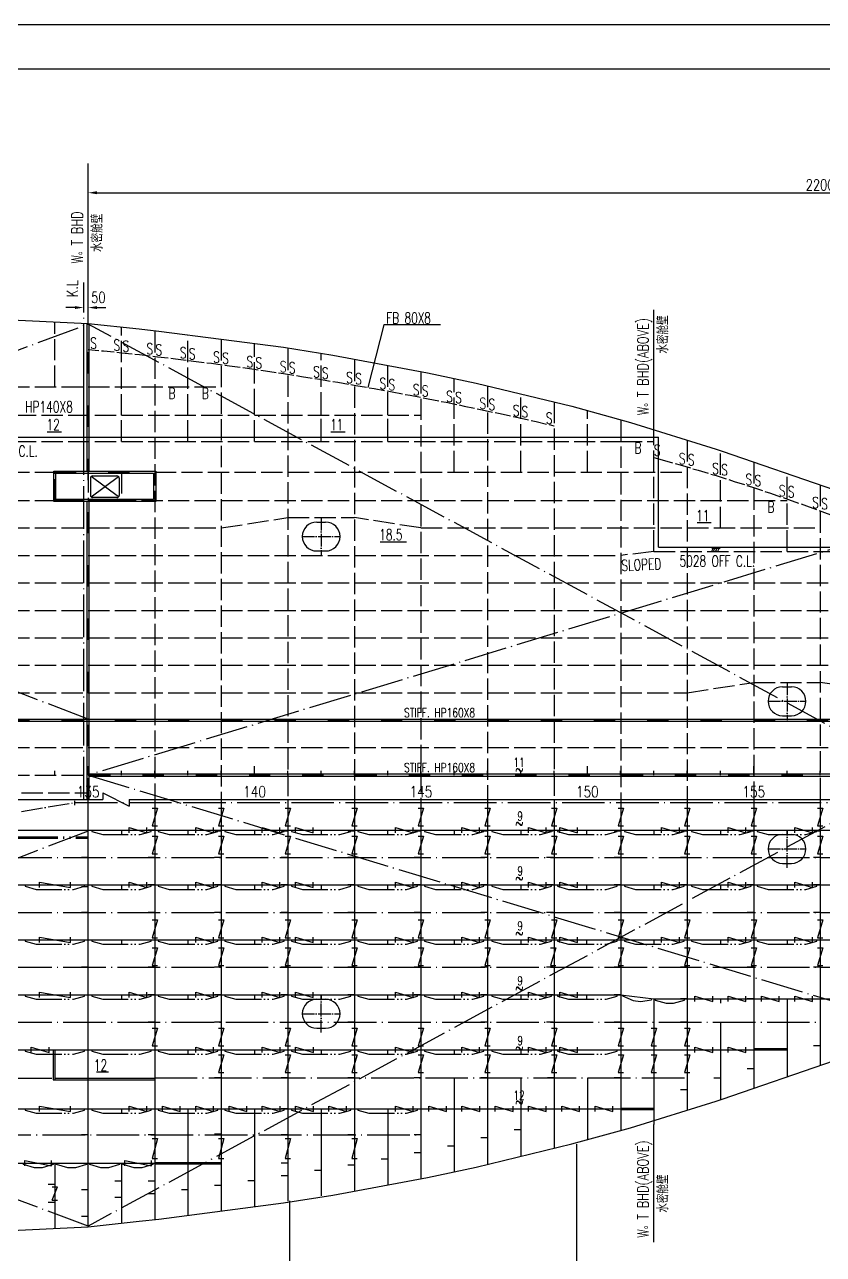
# Model space of a CAD drawing. Extents: x 415092 to 563892, y 399799 to 441999.
# Drawn here: x 522664 to 540666, y 414178 to 441899 of the extents above; entities that cross this region are included whole.
import ezdxf
from ezdxf.enums import TextEntityAlignment as Align

# ---------------------------------------------------------------- set-up
doc = ezdxf.new("R2010")
doc.units = 0
doc.header["$LTSCALE"] = 40
doc.header["$MEASUREMENT"] = 0
for name, pattern in [('ACAD_ISO02W100', [15, 12, -3]), ('ACAD_ISO03W100', [30, 12, -18]), ('ACAD_ISO04W100', [30.5, 24, -3, 0.5, -3]), ('ACAD_ISO05W100', [34, 24, -3, 0.5, -3, 0.5, -3])]:
    doc.linetypes.add(name, pattern=pattern)
doc.layers.get('0').update_dxf_attribs({"linetype": 'CONTINUOUS'})
doc.layers.get('DEFPOINTS').update_dxf_attribs({"linetype": 'CONTINUOUS'})
for name, color, linetype in [('01CONTINUOUS', 2, 'CONTINUOUS'), ('BT_ENG', 7, 'CONTINUOUS'), ('C-CEN', 4, 'ACAD_ISO04W100'), ('C-CON', 4, 'CONTINUOUS'), ('C-DAS', 4, 'ACAD_ISO02W100'), ('C-PH', 4, 'ACAD_ISO05W100'), ('FRAME', 7, 'CONTINUOUS'), ('Y-CON', 2, 'CONTINUOUS'), ('Y-DAS', 2, 'ACAD_ISO02W100'), ('Y-H', 2, 'ACAD_ISO03W100')]:
    doc.layers.add(name, color=color, linetype=linetype)
doc.styles.add('ROMANS', font='romans.shx', dxfattribs={"width": 0.75, "height": 250, "bigfont": 'hzdx.shx'})
doc.dimstyles.new('DM-100', dxfattribs={"dimscale": 0, "dimtxt": 250, "dimasz": 200, "dimexe": 30, "dimexo": 30, "dimgap": 50, "dimtad": 1, "dimdec": 0, "dimzin": 0, "dimdsep": 46, "dimtxsty": 'ROMANS', "dimcen": 0, "dimclrd": 1, "dimclre": 1, "dimclrt": 1, "dimadec": 0, "dimazin": 0, "dimtfac": 1, "dimtdec": 0, "dimtmove": 0, "dimatfit": 3, "dimfxl": 1, "dimtolj": 1, "dimtzin": 0, "dimarcsym": 0})

# ---------------------------------------------------------------- blocks, each defined once
blk = doc.blocks.new('*D15')
at = {"color": 1, "linetype": 'ByBlock', "transparency": 16777216}
blk.add_line((524296, 442500), (557628, 442500), dxfattribs=at)
for points in [[(524296, 442534), (524296, 442467), (524096, 442500)], [(557628, 442534), (557628, 442467), (557828, 442500)]]:
    blk.add_solid(points, dxfattribs=at)
at = {"layer": 'DEFPOINTS', "color": 0, "linetype": 'ByBlock', "transparency": 16777216}
for p in [(524096, 442500), (557828, 442500), (557828, 442500)]:
    blk.add_point(p, dxfattribs=at)
at = {"color": 1, "linetype": 'ByBlock', "transparency": 16777216, "insert": (540962, 442675), "char_height": 250, "attachment_point": 5, "style": 'ROMANS'}
blk.add_mtext('\\A1;2200 A.B.L', dxfattribs=at)

msp = doc.modelspace()

# ---------------------------------------------------------------- linework, layer by layer
at = {"color": 2}
msp.add_line((417692.4, 440899.4), (562792.4, 440899.4), dxfattribs=at)
for p, q in [((524096.4, 435134.8), (524096.4, 438765.1)), ((524096.4, 435303.8), (524096.4, 438765.1)), ((536846.4, 432842.2), (536846.4, 435471.9)), ((524071.4, 431836.8), (524071.4, 435150.1)), ((524121.4, 431836.8), (524121.4, 435145.3)), ((530759.7, 435134), (530401.3, 433718.1)), ((532039, 435134), (530759.7, 435134)), ((523321.4, 431146.8), (523321.4, 431836.8)), ((523321.4, 431836.8), (525621.4, 431836.8)), ((523371.4, 431196.8), (523371.4, 431786.8)), ((523371.4, 431786.8), (525571.4, 431786.8)), ((525571.4, 431786.8), (525571.4, 431196.8)), ((525621.4, 431836.8), (525621.4, 431146.8)), ((525621.4, 431146.8), (523321.4, 431146.8)), ((525571.4, 431196.8), (523371.4, 431196.8)), ((524071.4, 424431.8), (524071.4, 431146.8)), ((524121.4, 424431.8), (524121.4, 431146.8)), ((538107.5, 430021.8), (538330.6, 430021.8)), ((538178.5, 430097.2), (538141.2, 430021.8)), ((538151.9, 430097.2), (538337.5, 430097.2)), ((538221.8, 430097.2), (538184.5, 430021.8)), ((538268.4, 430097.2), (538231, 430021.8)), ((538316.3, 430097.2), (538278.9, 430021.8)), ((521096.4, 426244.8), (542821.4, 426244.8)), ((521096.4, 426194.8), (542821.4, 426194.8)), ((523346.4, 424981.8), (523346.4, 425081.8)), ((524096.4, 424981.8), (524096.4, 425181.8)), ((524121.4, 425006.8), (542821.4, 425006.8)), ((524846.4, 424981.8), (524846.4, 425081.8)), ((525596.4, 424981.8), (525596.4, 425081.8)), ((526346.4, 424981.8), (526346.4, 425081.8)), ((527096.4, 424981.8), (527096.4, 425081.8)), ((527846.4, 424981.8), (527846.4, 425181.8)), ((528596.4, 424981.8), (528596.4, 425081.8)), ((529346.4, 424981.8), (529346.4, 425081.8)), ((530096.4, 424981.8), (530096.4, 425081.8)), ((530846.4, 424981.8), (530846.4, 425081.8)), ((531596.4, 424981.8), (531596.4, 425181.8)), ((532346.4, 424981.8), (532346.4, 425081.8)), ((533096.4, 424981.8), (533096.4, 425081.8)), ((533846.4, 424981.8), (533846.4, 425081.8)), ((534596.4, 424981.8), (534596.4, 425081.8)), ((535346.4, 424981.8), (535346.4, 425181.8)), ((536096.4, 424981.8), (536096.4, 425081.8)), ((536846.4, 424981.8), (536846.4, 425081.8)), ((537596.4, 424981.8), (537596.4, 425081.8)), ((538346.4, 424981.8), (538346.4, 425081.8)), ((539096.4, 424981.8), (539096.4, 425181.8)), ((539846.4, 424981.8), (539846.4, 425081.8)), ((540596.4, 424981.8), (540596.4, 425081.8)), ((524121.4, 424956.8), (542821.4, 424956.8)), ((523306.4, 418792.1), (523306.4, 418111.8)), ((539096.4, 418822.1), (539846.4, 418822.1)), ((539096.4, 418792.1), (539846.4, 418792.1)), ((523306.4, 418111.8), (525596.4, 418111.8)), ((524284.5, 418293), (524551.6, 418293)), ((536098.4, 417476.8), (536846.4, 417476.8)), ((536098.4, 417446.8), (536846.4, 417446.8)), ((536846.4, 414456.1), (536846.4, 417108.4)), ((535101.3, 416659.4), (535101.3, 411532.8)), ((525596.4, 416246.8), (527096.4, 416246.8)), ((525596.4, 416216.8), (527096.4, 416216.8)), ((523286.4, 415701.8), (523406.4, 415701.8)), ((523287.3, 415400.2), (523406.4, 415701.8)), ((523287.3, 415400.2), (523407.3, 415400.2)), ((528636.2, 415382.3), (528636.2, 411532.8))]:
    msp.add_line(p, q)
at = {"color": 1, "linetype": 'ByBlock'}
for p, q in [((523796.4, 435520.8), (523596.4, 435520.8)), ((524296.4, 435520.8), (524496.4, 435520.8))]:
    msp.add_line(p, q, dxfattribs=at)
at = {"color": 1}
for p, q in [((523996.4, 432601.8), (523996.4, 435169.4)), ((521196.4, 432601.8), (536946.4, 432601.8)), ((536946.4, 430121.8), (536946.4, 432601.8)), ((536946.4, 430121.8), (542846.4, 430121.8)), ((521096.4, 424431.8), (524423.5, 424431.8)), ((524423.5, 424580.9), (525023.1, 424282.6)), ((524423.5, 424580.9), (524423.5, 424431.8)), ((525023.1, 424431.8), (547071.4, 424431.8)), ((525023.1, 424431.8), (525023.1, 424282.6))]:
    msp.add_line(p, q, dxfattribs=at)
for points in [[(525536.4, 424236.8), (525656.4, 424236.8), (525536.4, 423836.8), (525656.4, 423836.8)], [(527036.4, 424236.8), (527156.4, 424236.8), (527036.4, 423836.8), (527156.4, 423836.8)], [(528536.4, 424236.8), (528656.4, 424236.8), (528536.4, 423836.8), (528656.4, 423836.8)], [(530036.4, 424236.8), (530156.4, 424236.8), (530036.4, 423836.8), (530156.4, 423836.8)], [(531536.4, 424236.8), (531656.4, 424236.8), (531536.4, 423836.8), (531656.4, 423836.8)], [(533036.4, 424236.8), (533156.4, 424236.8), (533036.4, 423836.8), (533156.4, 423836.8)], [(534536.4, 424236.8), (534656.4, 424236.8), (534536.4, 423836.8), (534656.4, 423836.8)], [(536038.4, 424236.8), (536158.4, 424236.8), (536038.4, 423836.8), (536158.4, 423836.8)], [(537536.4, 424236.8), (537656.4, 424236.8), (537536.4, 423836.8), (537656.4, 423836.8)], [(539036.4, 424236.8), (539156.4, 424236.8), (539036.4, 423836.8), (539156.4, 423836.8)], [(540536.4, 424236.8), (540656.4, 424236.8), (540536.4, 423836.8), (540656.4, 423836.8)], [(525019.4, 423683.7), (525019.4, 423803.7), (525419.4, 423683.7), (525419.4, 423803.7)], [(525536.4, 423606.8), (525656.4, 423606.8), (525536.4, 423206.8), (525656.4, 423206.8)], [(526519.4, 423683.7), (526519.4, 423803.7), (526919.4, 423683.7), (526919.4, 423803.7)], [(527036.4, 423606.8), (527156.4, 423606.8), (527036.4, 423206.8), (527156.4, 423206.8)], [(528019.4, 423683.7), (528019.4, 423803.7), (528419.4, 423683.7), (528419.4, 423803.7)], [(528536.4, 423606.8), (528656.4, 423606.8), (528536.4, 423206.8), (528656.4, 423206.8)], [(528769.4, 423683.8), (528769.4, 423803.8), (529169.4, 423683.8), (529169.4, 423803.8)], [(530036.4, 423606.8), (530156.4, 423606.8), (530036.4, 423206.8), (530156.4, 423206.8)], [(531019.4, 423683.7), (531019.4, 423803.7), (531419.4, 423683.7), (531419.4, 423803.7)], [(531536.4, 423606.8), (531656.4, 423606.8), (531536.4, 423206.8), (531656.4, 423206.8)], [(532519.4, 423683.7), (532519.4, 423803.7), (532919.4, 423683.7), (532919.4, 423803.7)], [(533036.4, 423606.8), (533156.4, 423606.8), (533036.4, 423206.8), (533156.4, 423206.8)], [(534019.4, 423683.7), (534019.4, 423803.7), (534419.4, 423683.7), (534419.4, 423803.7)], [(534536.4, 423606.8), (534656.4, 423606.8), (534536.4, 423206.8), (534656.4, 423206.8)], [(534727.4, 423683.7), (534727.4, 423803.7), (535127.4, 423683.7), (535127.4, 423803.7)], [(536038.4, 423606.8), (536158.4, 423606.8), (536038.4, 423206.8), (536158.4, 423206.8)], [(537021.4, 423683.7), (537021.4, 423803.7), (537421.4, 423683.7), (537421.4, 423803.7)], [(537536.4, 423606.8), (537656.4, 423606.8), (537536.4, 423206.8), (537656.4, 423206.8)], [(538521.4, 423683.7), (538521.4, 423803.7), (538921.4, 423683.7), (538921.4, 423803.7)], [(539036.4, 423606.8), (539156.4, 423606.8), (539036.4, 423206.8), (539156.4, 423206.8)], [(540021.4, 423683.7), (540021.4, 423803.7), (540421.4, 423683.7), (540421.4, 423803.7)], [(540536.4, 423606.8), (540656.4, 423606.8), (540536.4, 423206.8), (540656.4, 423206.8)], [(522996.4, 422445.8), (522996.4, 422565.8), (523696.4, 422445.8), (523696.4, 422565.8)], [(525019.4, 422445.7), (525019.4, 422565.7), (525419.4, 422445.7), (525419.4, 422565.7)], [(526519.4, 422445.7), (526519.4, 422565.7), (526919.4, 422445.7), (526919.4, 422565.7)], [(528019.4, 422445.7), (528019.4, 422565.7), (528419.4, 422445.7), (528419.4, 422565.7)], [(528769.4, 422445.8), (528769.4, 422565.8), (529169.4, 422445.8), (529169.4, 422565.8)], [(531019.4, 422445.7), (531019.4, 422565.7), (531419.4, 422445.7), (531419.4, 422565.7)], [(532519.4, 422445.7), (532519.4, 422565.7), (532919.4, 422445.7), (532919.4, 422565.7)], [(534019.4, 422445.7), (534019.4, 422565.7), (534419.4, 422445.7), (534419.4, 422565.7)], [(534727.4, 422445.7), (534727.4, 422565.7), (535127.4, 422445.7), (535127.4, 422565.7)], [(537021.4, 422445.7), (537021.4, 422565.7), (537421.4, 422445.7), (537421.4, 422565.7)], [(538521.4, 422445.7), (538521.4, 422565.7), (538921.4, 422445.7), (538921.4, 422565.7)], [(540021.4, 422445.7), (540021.4, 422565.7), (540421.4, 422445.7), (540421.4, 422565.7)], [(525536.4, 421716.8), (525656.4, 421716.8), (525536.4, 421316.8), (525656.4, 421316.8)], [(527036.4, 421716.8), (527156.4, 421716.8), (527036.4, 421316.8), (527156.4, 421316.8)], [(528536.4, 421716.8), (528656.4, 421716.8), (528536.4, 421316.8), (528656.4, 421316.8)], [(530036.4, 421716.8), (530156.4, 421716.8), (530036.4, 421316.8), (530156.4, 421316.8)], [(531536.4, 421716.8), (531656.4, 421716.8), (531536.4, 421316.8), (531656.4, 421316.8)], [(533036.4, 421716.8), (533156.4, 421716.8), (533036.4, 421316.8), (533156.4, 421316.8)], [(534536.4, 421716.8), (534656.4, 421716.8), (534536.4, 421316.8), (534656.4, 421316.8)], [(536038.4, 421716.8), (536158.4, 421716.8), (536038.4, 421316.8), (536158.4, 421316.8)], [(537536.4, 421716.8), (537656.4, 421716.8), (537536.4, 421316.8), (537656.4, 421316.8)], [(539036.4, 421716.8), (539156.4, 421716.8), (539036.4, 421316.8), (539156.4, 421316.8)], [(540536.4, 421716.8), (540656.4, 421716.8), (540536.4, 421316.8), (540656.4, 421316.8)], [(522996.4, 421207.8), (522996.4, 421327.8), (523696.4, 421207.8), (523696.4, 421327.8)], [(526519.4, 421207.7), (526519.4, 421327.7), (526919.4, 421207.7), (526919.4, 421327.7)], [(528019.4, 421207.7), (528019.4, 421327.7), (528419.4, 421207.7), (528419.4, 421327.7)], [(528769.4, 421207.8), (528769.4, 421327.8), (529169.4, 421207.8), (529169.4, 421327.8)], [(531019.4, 421207.7), (531019.4, 421327.7), (531419.4, 421207.7), (531419.4, 421327.7)], [(532519.4, 421207.7), (532519.4, 421327.7), (532919.4, 421207.7), (532919.4, 421327.7)], [(534019.4, 421207.7), (534019.4, 421327.7), (534419.4, 421207.7), (534419.4, 421327.7)], [(534727.4, 421207.7), (534727.4, 421327.7), (535127.4, 421207.7), (535127.4, 421327.7)], [(537021.4, 421207.7), (537021.4, 421327.7), (537421.4, 421207.7), (537421.4, 421327.7)], [(538521.4, 421207.7), (538521.4, 421327.7), (538921.4, 421207.7), (538921.4, 421327.7)], [(540021.4, 421207.7), (540021.4, 421327.7), (540421.4, 421207.7), (540421.4, 421327.7)], [(525536.4, 421086.8), (525656.4, 421086.8), (525536.4, 420686.8), (525656.4, 420686.8)], [(527036.4, 421086.8), (527156.4, 421086.8), (527036.4, 420686.8), (527156.4, 420686.8)], [(528536.4, 421086.8), (528656.4, 421086.8), (528536.4, 420686.8), (528656.4, 420686.8)], [(530036.4, 421086.8), (530156.4, 421086.8), (530036.4, 420686.8), (530156.4, 420686.8)], [(531536.4, 421086.8), (531656.4, 421086.8), (531536.4, 420686.8), (531656.4, 420686.8)], [(533036.4, 421086.8), (533156.4, 421086.8), (533036.4, 420686.8), (533156.4, 420686.8)], [(534517.4, 421086.8), (534637.4, 421086.8), (534517.4, 420686.8), (534637.4, 420686.8)], [(536038.4, 421086.8), (536158.4, 421086.8), (536038.4, 420686.8), (536158.4, 420686.8)], [(537536.4, 421086.8), (537656.4, 421086.8), (537536.4, 420686.8), (537656.4, 420686.8)], [(539036.4, 421086.8), (539156.4, 421086.8), (539036.4, 420686.8), (539156.4, 420686.8)], [(540536.4, 421086.8), (540656.4, 421086.8), (540536.4, 420686.8), (540656.4, 420686.8)], [(522996.4, 419969.8), (522996.4, 420089.8), (523696.4, 419969.8), (523696.4, 420089.8)], [(525019.4, 419969.7), (525019.4, 420089.7), (525419.4, 419969.7), (525419.4, 420089.7)], [(526519.4, 419969.7), (526519.4, 420089.7), (526919.4, 419969.7), (526919.4, 420089.7)], [(528019.4, 419969.7), (528019.4, 420089.7), (528419.4, 419969.7), (528419.4, 420089.7)], [(528769.4, 419969.8), (528769.4, 420089.8), (529169.4, 419969.8), (529169.4, 420089.8)], [(531019.4, 419969.7), (531019.4, 420089.7), (531419.4, 419969.7), (531419.4, 420089.7)], [(532519.4, 419969.7), (532519.4, 420089.7), (532919.4, 419969.7), (532919.4, 420089.7)], [(534019.4, 419969.7), (534019.4, 420089.7), (534419.4, 419969.7), (534419.4, 420089.7)], [(534727.4, 419969.7), (534727.4, 420089.7), (535127.4, 419969.7), (535127.4, 420089.7)], [(537771.4, 419881.7), (537771.4, 420001.7), (538171.4, 419881.7), (538171.4, 420001.7)], [(538521.4, 419881.7), (538521.4, 420001.7), (538921.4, 419881.7), (538921.4, 420001.7)], [(539271.4, 419881.7), (539271.4, 420001.7), (539671.4, 419881.7), (539671.4, 420001.7)], [(540021.4, 419881.7), (540021.4, 420001.7), (540421.4, 419881.7), (540421.4, 420001.7)], [(525536.4, 419276.8), (525656.4, 419276.8), (525536.4, 418876.8), (525656.4, 418876.8)], [(527036.4, 419276.8), (527156.4, 419276.8), (527036.4, 418876.8), (527156.4, 418876.8)], [(528536.4, 419276.8), (528656.4, 419276.8), (528536.4, 418876.8), (528656.4, 418876.8)], [(530036.4, 419276.8), (530156.4, 419276.8), (530036.4, 418876.8), (530156.4, 418876.8)], [(531536.4, 419276.8), (531656.4, 419276.8), (531536.4, 418876.8), (531656.4, 418876.8)], [(533036.4, 419276.8), (533156.4, 419276.8), (533036.4, 418876.8), (533156.4, 418876.8)], [(534536.4, 419276.8), (534656.4, 419276.8), (534536.4, 418876.8), (534656.4, 418876.8)], [(536038.4, 419276.8), (536158.4, 419276.8), (536038.4, 418876.8), (536158.4, 418876.8)], [(536786.4, 419276.8), (536906.4, 419276.8), (536786.4, 418876.8), (536906.4, 418876.8)], [(537536.4, 419276.8), (537656.4, 419276.8), (537536.4, 418876.8), (537656.4, 418876.8)], [(522815.6, 418732.1), (522815.6, 418852.1), (523215.6, 418732.1), (523215.6, 418852.1)], [(526521.4, 418732.1), (526521.4, 418852.1), (526921.4, 418732.1), (526921.4, 418852.1)], [(527036.4, 418677.1), (527156.4, 418677.1), (527036.4, 418277.1), (527156.4, 418277.1)], [(528021.4, 418732.1), (528021.4, 418852.1), (528421.4, 418732.1), (528421.4, 418852.1)], [(528536.4, 418677.1), (528656.4, 418677.1), (528536.4, 418277.1), (528656.4, 418277.1)], [(528771.4, 418732.1), (528771.4, 418852.1), (529171.4, 418732.1), (529171.4, 418852.1)], [(530036.4, 418677.1), (530156.4, 418677.1), (530036.4, 418277.1), (530156.4, 418277.1)], [(531019.4, 418732.1), (531019.4, 418852.1), (531419.4, 418732.1), (531419.4, 418852.1)], [(531536.4, 418677.1), (531656.4, 418677.1), (531536.4, 418277.1), (531656.4, 418277.1)], [(532519.4, 418732.1), (532519.4, 418852.1), (532919.4, 418732.1), (532919.4, 418852.1)], [(533036.4, 418677.1), (533156.4, 418677.1), (533036.4, 418277.1), (533156.4, 418277.1)], [(534019.4, 418732.1), (534019.4, 418852.1), (534419.4, 418732.1), (534419.4, 418852.1)], [(534536.4, 418677.1), (534656.4, 418677.1), (534536.4, 418277.1), (534656.4, 418277.1)], [(534727.4, 418732.1), (534727.4, 418852.1), (535127.4, 418732.1), (535127.4, 418852.1)], [(536038.4, 418677.1), (536158.4, 418677.1), (536038.4, 418277.1), (536158.4, 418277.1)], [(536786.4, 418677.1), (536906.4, 418677.1), (536786.4, 418277.1), (536906.4, 418277.1)], [(537536.4, 418677.1), (537656.4, 418677.1), (537536.4, 418277.1), (537656.4, 418277.1)], [(537771.4, 418732.1), (537771.4, 418852.1), (538171.4, 418732.1), (538171.4, 418852.1)], [(538521.4, 418732.1), (538521.4, 418852.1), (538921.4, 418732.1), (538921.4, 418852.1)], [(522996.4, 417401.8), (522996.4, 417521.8), (523696.4, 417401.8), (523696.4, 417521.8)], [(525019.4, 417401.7), (525019.4, 417521.7), (525419.4, 417401.7), (525419.4, 417521.7)], [(525769.4, 417401.7), (525769.4, 417521.7), (526169.4, 417401.7), (526169.4, 417521.7)], [(526519.4, 417401.7), (526519.4, 417521.7), (526919.4, 417401.7), (526919.4, 417521.7)], [(527271.4, 417401.8), (527271.4, 417521.8), (527671.4, 417401.8), (527671.4, 417521.8)], [(528021.4, 417401.8), (528021.4, 417521.8), (528421.4, 417401.8), (528421.4, 417521.8)], [(528771.4, 417401.8), (528771.4, 417521.8), (529171.4, 417401.8), (529171.4, 417521.8)], [(529521.4, 417401.8), (529521.4, 417521.8), (529921.4, 417401.8), (529921.4, 417521.8)], [(531021.4, 417401.8), (531021.4, 417521.8), (531421.4, 417401.8), (531421.4, 417521.8)], [(531771.4, 417401.8), (531771.4, 417521.8), (532171.4, 417401.8), (532171.4, 417521.8)], [(532521.4, 417401.8), (532521.4, 417521.8), (532921.4, 417401.8), (532921.4, 417521.8)], [(533271.4, 417401.8), (533271.4, 417521.8), (533671.4, 417401.8), (533671.4, 417521.8)], [(534021.4, 417401.8), (534021.4, 417521.8), (534421.4, 417401.8), (534421.4, 417521.8)], [(534771.4, 417401.8), (534771.4, 417521.8), (535171.4, 417401.8), (535171.4, 417521.8)], [(535523.4, 417401.8), (535523.4, 417521.8), (535923.4, 417401.8), (535923.4, 417521.8)], [(525536.4, 416786.8), (525656.4, 416786.8), (525536.4, 416336.8), (525656.4, 416336.8)], [(527036.4, 416786.8), (527156.4, 416786.8), (527036.4, 416336.8), (527156.4, 416336.8)], [(528536.4, 416786.8), (528656.4, 416786.8), (528536.4, 416336.8), (528656.4, 416336.8)], [(530036.4, 416786.7), (530156.4, 416786.7), (530036.4, 416336.7), (530156.4, 416336.7)], [(522671.4, 416171.8), (522671.4, 416291.8), (523271.4, 416171.8), (523271.4, 416291.8)], [(524921.4, 416171.8), (524921.4, 416291.8), (525521.4, 416171.8), (525521.4, 416291.8)]]:
    msp.add_lwpolyline(points)
at = {"color": 1, "linetype": 'ByBlock'}
for points in [[(523796.4, 435554.1), (523796.4, 435487.4), (523996.4, 435520.8)], [(524296.4, 435554.1), (524296.4, 435487.4), (524096.4, 435520.8)]]:
    msp.add_solid(points, dxfattribs=at)
at = {"layer": '01CONTINUOUS', "linetype": 'Continuous'}
msp.add_line((527846.4, 417461.8), (527846.4, 415264.5), dxfattribs=at)
at = {"layer": 'BT_ENG'}
msp.add_line((415192.4, 441899.4), (563792.4, 441899.4), dxfattribs=at)
at = {"layer": 'C-CEN'}
for p, q in [((523996.4, 424431.8), (523996.4, 436088.3)), ((524096.4, 426241.8), (500096.4, 435477.8)), ((500096.4, 426241.8), (524096.4, 435147.7)), ((542846.4, 424981.8), (524096.4, 435147.7)), ((524161.2, 431251.4), (524781.6, 431712.1)), ((524781.6, 431251.4), (524161.2, 431712.1)), ((542846.4, 430676.9), (524096.4, 424981.8)), ((524096.4, 424981.8), (542846.4, 419286.6)), ((542846.4, 424981.8), (524096.4, 414815.8)), ((523796.4, 424362.8), (547046.6, 424362.8)), ((524096.4, 414815.8), (500096.4, 423721.8)), ((524096.4, 423721.8), (500096.8, 414485.7)), ((521096.4, 423124.8), (547046.9, 423124.8)), ((521096.4, 421886.8), (547047.2, 421886.8)), ((521096.4, 420648.8), (544646.4, 420648.8)), ((521096.4, 419410.8), (540596.4, 419410.8)), ((521096.4, 418151.8), (523346.4, 418151.8)), ((525596.4, 418154.4), (537596.4, 418154.4)), ((521846.4, 416871.8), (531596.4, 416871.8))]:
    msp.add_line(p, q, dxfattribs=at)
at = {"layer": 'C-CEN', "ltscale": 0.3}
for p, q in [((529346.4, 430785.8), (529346.4, 429933.8)), ((528912.4, 430359.8), (529780.4, 430359.8)), ((539846.4, 427071.7), (539846.4, 426219.7)), ((539412.4, 426645.7), (540280.4, 426645.7)), ((539846.4, 422891.8), (539846.4, 423743.8)), ((539412.4, 423317.8), (540280.4, 423317.8)), ((529346.4, 419177.8), (529346.4, 420029.8)), ((528912.4, 419603.8), (529780.4, 419603.8))]:
    msp.add_line(p, q, dxfattribs=at)
at = {"layer": 'C-CEN', "ltscale": 0.5}
msp.add_line((522596.4, 424162.8), (523796.4, 424362.8), dxfattribs=at)
at = {"layer": 'C-CON'}
for p, q in [((523175, 432722.7), (523496.2, 432722.7)), ((529564.6, 432722.7), (529885.9, 432722.7)), ((524146.6, 431676.7), (524146.6, 431286.8)), ((524196.6, 431726.7), (524746.3, 431726.7)), ((524796.3, 431676.7), (524796.3, 431286.8)), ((524746.3, 431236.8), (524196.6, 431236.8)), ((529246.4, 430685.8), (529446.4, 430685.8)), ((537818.4, 430673.7), (538139.6, 430673.7)), ((530675, 430242.7), (531272.2, 430242.7)), ((529246.4, 430033.8), (529446.4, 430033.8)), ((539746.4, 426971.7), (539946.4, 426971.7)), ((539746.4, 426319.7), (539946.4, 426319.7)), ((539746.4, 423643.8), (539946.4, 423643.8)), ((539746.4, 422991.8), (539946.4, 422991.8)), ((529246.4, 419929.8), (529446.4, 419929.8)), ((529246.4, 419929.8), (529446.4, 419929.8)), ((529246.4, 419277.8), (529446.4, 419277.8))]:
    msp.add_line(p, q, dxfattribs=at)
for centre, radius, start, end in [((524196.6, 431676.7), 50, 90, 180), ((524746.3, 431676.7), 50, 0, 90), ((524196.6, 431286.8), 50, 180, 269.99778), ((524746.3, 431286.8), 50, 269.99778, 0), ((529246.4, 430359.8), 326, 90, 270), ((529446.4, 430359.8), 326, 270, 90), ((539746.4, 426645.7), 326, 90, 270), ((539946.4, 426645.7), 326, 270, 90), ((539746.4, 423317.8), 326, 90, 270), ((539946.4, 423317.8), 326, 270, 90), ((529246.4, 419603.8), 326, 90, 270), ((529446.4, 419603.8), 326, 270, 90)]:
    msp.add_arc(centre, radius, start, end, dxfattribs=at)
at = {"layer": 'C-DAS'}
for p, q in [((521846.4, 433091.8), (531596.4, 433091.8)), ((521096.4, 431811.8), (523346.4, 431811.8)), ((525596.4, 431811.8), (537596.4, 431811.8)), ((521096.4, 430552.8), (527096.4, 430552.8)), ((527096.4, 430552.8), (528596.4, 430785.8)), ((528596.4, 430785.8), (530096.4, 430785.8)), ((531596.4, 430552.8), (530096.4, 430785.8)), ((531596.4, 430552.8), (540596.4, 430552.8)), ((521096.4, 429314.8), (544646.4, 429314.8)), ((521096.4, 428076.8), (547033.3, 428076.8)), ((537596.4, 426838.8), (539096.4, 427071.7)), ((539096.4, 427071.7), (540596.4, 427071.7)), ((542096.4, 426838.8), (540596.4, 427071.7)), ((521096.4, 426838.8), (537596.4, 426838.8)), ((521096.4, 425600.8), (547033.4, 425600.8)), ((521096.4, 424981.8), (524121.4, 424981.8)), ((477596.4, 424581.8), (524096.4, 424581.8))]:
    msp.add_line(p, q, dxfattribs=at)
at = {"layer": 'C-DAS', "ltscale": 0.5}
for points in [[(524096.4, 434577.7), (524440.4, 434544.8), (524847.4, 434503.8), (525253.4, 434459.8), (525660.4, 434413.8), (526066.4, 434365.8), (526471.4, 434315.8), (526877.4, 434263.8), (527282.4, 434208.8), (527687.4, 434151.8), (528092.4, 434093.8), (528496.4, 434032.8), (528905.4, 433969.8), (529314.4, 433903.8), (529723.4, 433835.8), (530131.4, 433765.8), (530539.4, 433693.8), (530946.4, 433619.8), (531353.4, 433543.8), (531760.4, 433464.8), (532166.4, 433384.8), (532571.4, 433301.8), (532977.4, 433216.8), (533382.4, 433129.8), (533786.4, 433040.8), (534190.4, 432949.8), (534593.4, 432855.8), (534596.4, 432855)], [(536846.4, 432139.2), (537034.4, 432087.8), (537439.4, 431972.8), (537843.4, 431854.8), (538246.4, 431732.8), (538656.4, 431603.8), (539065.4, 431470.8), (539473.4, 431333.8), (539880.4, 431193.8), (540285.4, 431049.8), (540690.4, 430903.8), (541093.4, 430753.8), (541496.4, 430601.8), (541905.4, 430444.8), (542314.4, 430284.8), (542721.4, 430122.8), (542846.4, 430072.4)]]:
    msp.add_lwpolyline(points, dxfattribs=at)
at = {"layer": 'C-PH'}
for p, q in [((521096.4, 423588.8), (524096.4, 423588.8)), ((521096.4, 423563.8), (524096.4, 423563.8))]:
    msp.add_line(p, q, dxfattribs=at)
at = {"layer": 'C-PH', "ltscale": 0.6}
for points in [[(524176.4, 423743.8), (524176.4, 423714.1), (524424.5, 423643.8), (525268.4, 423643.8), (525516.4, 423714.1), (525516.4, 423743.8)], [(525676.4, 423743.8), (525676.4, 423714.1), (525924.5, 423643.8), (526768.4, 423643.8), (527016.4, 423714.1), (527016.4, 423743.8)], [(527176.4, 423743.8), (527176.4, 423714.1), (527424.5, 423643.8), (528268.4, 423643.8), (528516.4, 423714.1), (528516.4, 423743.8)], [(528676.4, 423743.8), (528676.4, 423714.1), (528924.5, 423643.8), (529768.4, 423643.8), (530016.4, 423714.1), (530016.4, 423743.8)], [(530176.4, 423743.8), (530176.4, 423714.1), (530424.5, 423643.8), (531268.4, 423643.8), (531516.4, 423714.1), (531516.4, 423743.8)], [(531676.4, 423743.8), (531676.4, 423714.1), (531924.5, 423643.8), (532768.4, 423643.8), (533016.4, 423714.1), (533016.4, 423743.8)], [(533195.4, 423743.8), (533195.4, 423714.1), (533443.4, 423643.8), (534287.4, 423643.8), (534535.4, 423714.1), (534535.4, 423743.8)], [(534676.4, 423743.8), (534676.4, 423714.1), (534924.5, 423643.8), (535768.4, 423643.8), (536016.4, 423714.1), (536016.4, 423743.8)], [(536185.2, 423743.8), (536185.2, 423714.1), (536433.3, 423643.8), (537277.2, 423643.8), (537525.2, 423714.1), (537525.2, 423743.8)], [(537695.3, 423743.8), (537695.3, 423714.1), (537943.3, 423643.8), (538787.3, 423643.8), (539035.3, 423714.1), (539035.3, 423743.8)], [(539176.4, 423743.8), (539176.4, 423714.1), (539424.5, 423643.8), (540268.4, 423643.8), (540516.4, 423714.1), (540516.4, 423743.8)], [(522676.4, 422505.8), (522676.4, 422476.1), (522924.5, 422405.8), (523768.4, 422405.8), (524016.4, 422476.1), (524016.4, 422505.8)], [(524176.4, 422505.8), (524176.4, 422476.1), (524424.5, 422405.8), (525268.4, 422405.8), (525516.4, 422476.1), (525516.4, 422505.8)], [(525676.4, 422505.8), (525676.4, 422476.1), (525924.5, 422405.8), (526768.4, 422405.8), (527016.4, 422476.1), (527016.4, 422505.8)], [(527176.4, 422505.8), (527176.4, 422476.1), (527424.5, 422405.8), (528268.4, 422405.8), (528516.4, 422476.1), (528516.4, 422505.8)], [(528676.4, 422505.8), (528676.4, 422476.1), (528924.5, 422405.8), (529768.4, 422405.8), (530016.4, 422476.1), (530016.4, 422505.8)], [(530176.4, 422505.8), (530176.4, 422476.1), (530424.5, 422405.8), (531268.4, 422405.8), (531516.4, 422476.1), (531516.4, 422505.8)], [(531676.4, 422505.8), (531676.4, 422476.1), (531924.5, 422405.8), (532768.4, 422405.8), (533016.4, 422476.1), (533016.4, 422505.8)], [(533195.4, 422505.8), (533195.4, 422476.1), (533443.4, 422405.8), (534287.4, 422405.8), (534535.4, 422476.1), (534535.4, 422505.8)], [(534676.4, 422505.8), (534676.4, 422476.1), (534924.5, 422405.8), (535768.4, 422405.8), (536016.4, 422476.1), (536016.4, 422505.8)], [(536185.2, 422505.8), (536185.2, 422476.1), (536433.3, 422405.8), (537277.2, 422405.8), (537525.2, 422476.1), (537525.2, 422505.8)], [(537695.3, 422505.8), (537695.3, 422476.1), (537943.3, 422405.8), (538787.3, 422405.8), (539035.3, 422476.1), (539035.3, 422505.8)], [(539176.4, 422505.8), (539176.4, 422476.1), (539424.5, 422405.8), (540268.4, 422405.8), (540516.4, 422476.1), (540516.4, 422505.8)], [(522676.4, 421267.8), (522676.4, 421238.1), (522924.5, 421167.8), (523768.4, 421167.8), (524016.4, 421238.1), (524016.4, 421267.8)], [(524176.4, 421267.8), (524176.4, 421238.1), (524424.5, 421167.8), (525268.4, 421167.8), (525516.4, 421238.1), (525516.4, 421267.8)], [(525676.4, 421267.8), (525676.4, 421238.1), (525924.5, 421167.8), (526768.4, 421167.8), (527016.4, 421238.1), (527016.4, 421267.8)], [(527176.4, 421267.8), (527176.4, 421238.1), (527424.5, 421167.8), (528268.4, 421167.8), (528516.4, 421238.1), (528516.4, 421267.8)], [(528676.4, 421267.8), (528676.4, 421238.1), (528924.5, 421167.8), (529768.4, 421167.8), (530016.4, 421238.1), (530016.4, 421267.8)], [(530176.4, 421267.8), (530176.4, 421238.1), (530424.5, 421167.8), (531268.4, 421167.8), (531516.4, 421238.1), (531516.4, 421267.8)], [(531676.4, 421267.8), (531676.4, 421238.1), (531924.5, 421167.8), (532768.4, 421167.8), (533016.4, 421238.1), (533016.4, 421267.8)], [(533195.4, 421267.8), (533195.4, 421238.1), (533443.4, 421167.8), (534287.4, 421167.8), (534535.4, 421238.1), (534535.4, 421267.8)], [(534676.4, 421267.8), (534676.4, 421238.1), (534924.5, 421167.8), (535768.4, 421167.8), (536016.4, 421238.1), (536016.4, 421267.8)], [(536185.2, 421267.8), (536185.2, 421238.1), (536433.3, 421167.8), (537277.2, 421167.8), (537525.2, 421238.1), (537525.2, 421267.8)], [(537695.3, 421267.8), (537695.3, 421238.1), (537943.3, 421167.8), (538787.3, 421167.8), (539035.3, 421238.1), (539035.3, 421267.8)], [(539176.4, 421267.8), (539176.4, 421238.1), (539424.5, 421167.8), (540268.4, 421167.8), (540516.4, 421238.1), (540516.4, 421267.8)], [(522676.4, 420029.8), (522676.4, 420000.1), (522924.5, 419929.8), (523768.4, 419929.8), (524016.4, 420000.1), (524016.4, 420029.8)], [(524176.4, 420029.8), (524176.4, 420000.1), (524424.5, 419929.8), (525268.4, 419929.8), (525516.4, 420000.1), (525516.4, 420029.8)], [(525676.4, 420029.8), (525676.4, 420000.1), (525924.5, 419929.8), (526768.4, 419929.8), (527016.4, 420000.1), (527016.4, 420029.8)], [(527176.4, 420029.8), (527176.4, 420000.1), (527424.5, 419929.8), (528268.4, 419929.8), (528516.4, 420000.1), (528516.4, 420029.8)], [(528676.4, 420029.8), (528676.4, 420000.1), (528924.5, 419929.8), (529768.4, 419929.8), (530016.4, 420000.1), (530016.4, 420029.8)], [(530176.4, 420029.8), (530176.4, 420000.1), (530424.5, 419929.8), (531268.4, 419929.8), (531516.4, 420000.1), (531516.4, 420029.8)], [(531676.4, 420029.8), (531676.4, 420000.1), (531924.5, 419929.8), (532768.4, 419929.8), (533016.4, 420000.1), (533016.4, 420029.8)], [(533195.4, 420029.8), (533195.4, 420000.1), (533443.4, 419929.8), (534287.4, 419929.8), (534535.4, 420000.1), (534535.4, 420029.8)], [(534676.4, 420029.8), (534676.4, 420000.1), (534924.5, 419929.8), (535768.4, 419929.8), (536016.4, 420000.1), (536016.4, 420029.8)], [(536139.5, 420024.9), (536141.5, 420003.2), (536378.3, 419901.3), (536540.9, 419880.2), (536795.9, 419917.9), (536799.8, 419947.2)], [(536876.4, 419941.8), (536876.4, 419912.1), (537124.5, 419841.8), (537288.4, 419841.8), (537536.4, 419912.1), (537536.4, 419941.8)], [(522676.4, 418792.1), (522676.4, 418762.5), (522924.5, 418692.1), (523768.4, 418692.1), (524016.4, 418762.5), (524016.4, 418792.1)], [(524176.4, 418792.1), (524176.4, 418762.5), (524424.5, 418692.1), (525268.4, 418692.1), (525516.4, 418762.5), (525516.4, 418792.1)], [(525676.4, 418792.1), (525676.4, 418762.5), (525924.5, 418692.1), (526768.4, 418692.1), (527016.4, 418762.5), (527016.4, 418792.1)], [(527176.4, 418792.1), (527176.4, 418762.5), (527424.5, 418692.1), (528268.4, 418692.1), (528516.4, 418762.5), (528516.4, 418792.1)], [(528676.4, 418792.1), (528676.4, 418762.5), (528924.5, 418692.1), (529768.4, 418692.1), (530016.4, 418762.5), (530016.4, 418792.1)], [(530176.4, 418792.1), (530176.4, 418762.5), (530424.5, 418692.1), (531268.4, 418692.1), (531516.4, 418762.5), (531516.4, 418792.1)], [(531676.4, 418792.1), (531676.4, 418762.5), (531924.5, 418692.1), (532768.4, 418692.1), (533016.4, 418762.5), (533016.4, 418792.1)], [(533195.4, 418792.1), (533195.4, 418762.5), (533443.4, 418692.1), (534287.4, 418692.1), (534535.4, 418762.5), (534535.4, 418792.1)], [(534676.4, 418792.1), (534676.4, 418762.5), (534924.5, 418692.1), (535768.4, 418692.1), (536016.4, 418762.5), (536016.4, 418792.1)], [(522676.4, 417461.8), (522676.4, 417432.1), (522924.5, 417361.8), (523768.4, 417361.8), (524016.4, 417432.1), (524016.4, 417461.8)], [(524176.4, 417461.8), (524176.4, 417432.1), (524424.5, 417361.8), (525268.4, 417361.8), (525516.4, 417432.1), (525516.4, 417461.8)], [(525676.4, 417461.8), (525676.4, 417432.1), (525924.5, 417361.8), (526768.4, 417361.8), (527016.4, 417432.1), (527016.4, 417461.8)], [(527176.4, 417461.8), (527176.4, 417432.1), (527424.5, 417361.8), (528268.4, 417361.8), (528516.4, 417432.1), (528516.4, 417461.8)], [(528676.4, 417461.8), (528676.4, 417432.1), (528924.5, 417361.8), (529768.4, 417361.8), (530016.4, 417432.1), (530016.4, 417461.8)], [(530176.4, 417461.8), (530176.4, 417432.1), (530424.5, 417361.8), (531268.4, 417361.8), (531516.4, 417432.1), (531516.4, 417461.8)], [(523306.4, 416231.8), (523306.4, 416202.1), (523058.4, 416131.8), (522884.5, 416131.8), (522636.4, 416202.1), (522636.4, 416231.8)], [(524056.4, 416231.8), (524056.4, 416202.1), (523808.4, 416131.8), (523634.5, 416131.8), (523386.4, 416202.1), (523386.4, 416231.8)], [(524806.4, 416231.8), (524806.4, 416202.1), (524558.4, 416131.8), (524384.5, 416131.8), (524136.4, 416202.1), (524136.4, 416231.8)], [(525556.4, 416231.8), (525556.4, 416202.1), (525308.4, 416131.8), (525134.5, 416131.8), (524886.4, 416202.1), (524886.4, 416231.8)]]:
    msp.add_lwpolyline(points, dxfattribs=at)
at = {"layer": 'DEFPOINTS', "color": 0, "linetype": 'ByBlock'}
msp.add_point((523346.4, 424981.8), dxfattribs=at)
at = {"layer": 'Y-CON'}
for p, q in [((521996.4, 435262.4), (524096.4, 435164.8)), ((524096.4, 435164.8), (525246.4, 435040.1)), ((525246.4, 435040.1), (525692.4, 434989)), ((525692.4, 434989), (528496.4, 434625.7)), ((528496.4, 434625.7), (529607.4, 434451.1)), ((529607.4, 434451.1), (531746.4, 434052.2)), ((531746.4, 434052.2), (532840.4, 433818.5)), ((532840.4, 433818.5), (534996.4, 433295.6)), ((534996.4, 433295.6), (536318.4, 432929.3)), ((536318.4, 432929.3), (538246.4, 432327.9)), ((538246.4, 432327.9), (538384.4, 432283)), ((538384.4, 432283), (540916.4, 431413.9)), ((524096.4, 414815.8), (524096.4, 424431.8)), ((525596.4, 424431.8), (525596.4, 414972.5)), ((527096.4, 424431.8), (527096.4, 415159.5)), ((528596.4, 424431.8), (528596.4, 415376.2)), ((530096.4, 424431.8), (530096.4, 415621.7)), ((531596.4, 424431.8), (531596.4, 415896.9)), ((533096.4, 424431.8), (533096.4, 416202.3)), ((534596.4, 424431.8), (534596.4, 416570.9)), ((536098.4, 424431.8), (536098.4, 416973.3)), ((537596.4, 424431.8), (537596.4, 417432.8)), ((539096.4, 424431.8), (539096.4, 417924.9)), ((540596.4, 424431.8), (540596.4, 418439.8)), ((523796.4, 424301.8), (523796.4, 424401.8)), ((521096.4, 423743.8), (525596.4, 423743.8)), ((524121.4, 423743.8), (544646.4, 423743.8)), ((524844.4, 423743.8), (524844.4, 423643.8)), ((525596.4, 423743.8), (525446.4, 423743.8)), ((526344.4, 423743.8), (526344.4, 423643.8)), ((527096.4, 423721.8), (526946.4, 423721.8)), ((527844.4, 423743.8), (527844.4, 423643.8)), ((528596.4, 423721.8), (528446.4, 423721.8)), ((529344.4, 423743.8), (529344.4, 423643.8)), ((530096.4, 423721.8), (529946.4, 423721.8)), ((530844.4, 423743.8), (530844.4, 423643.8)), ((531596.4, 423721.8), (531446.4, 423721.8)), ((532344.4, 423743.8), (532344.4, 423643.8)), ((533096.4, 423721.8), (532946.4, 423721.8)), ((533844.4, 423743.8), (533844.4, 423643.8)), ((534577.4, 423721.8), (534427.4, 423721.8)), ((535325.4, 423743.8), (535325.4, 423643.8)), ((536098.4, 423721.8), (535948.4, 423721.8)), ((536846.4, 423743.8), (536846.4, 423643.8)), ((537596.4, 423721.8), (537446.4, 423721.8)), ((538346.4, 423743.8), (538346.4, 423643.8)), ((539096.4, 423721.8), (538946.4, 423721.8)), ((539846.4, 423721.8), (539846.4, 423621.8)), ((540596.4, 423721.8), (540446.4, 423721.8)), ((524096.4, 423124.8), (523946.4, 423124.8)), ((525596.4, 423124.8), (525446.4, 423124.8)), ((527096.4, 423124.8), (526946.4, 423124.8)), ((528596.4, 423124.8), (528446.4, 423124.8)), ((530096.4, 423124.8), (529946.4, 423124.8)), ((531596.4, 423124.8), (531446.4, 423124.8)), ((533096.4, 423124.8), (532946.4, 423124.8)), ((534577.4, 423124.8), (534427.4, 423124.8)), ((536098.4, 423124.8), (535948.4, 423124.8)), ((537596.4, 423124.8), (537446.4, 423124.8)), ((539096.4, 423124.8), (539246.4, 423124.8)), ((540596.4, 423124.8), (540446.4, 423124.8)), ((521096.4, 422505.8), (547047.1, 422505.8)), ((524844.4, 422505.8), (524844.4, 422405.8)), ((525596.4, 422505.8), (525446.4, 422505.8)), ((526344.4, 422505.8), (526344.4, 422405.8)), ((527096.4, 422505.8), (526946.4, 422505.8)), ((527844.4, 422505.8), (527844.4, 422405.8)), ((528596.4, 422505.8), (528446.4, 422505.8)), ((529344.4, 422505.8), (529344.4, 422405.8)), ((530096.4, 422505.8), (529946.4, 422505.8)), ((530844.4, 422505.8), (530844.4, 422405.8)), ((531596.4, 422505.8), (531446.4, 422505.8)), ((532344.4, 422505.8), (532344.4, 422405.8)), ((533096.4, 422505.8), (532946.4, 422505.8)), ((533844.4, 422505.8), (533844.4, 422405.8)), ((534577.4, 422505.8), (534427.4, 422505.8)), ((535325.4, 422505.8), (535325.4, 422405.8)), ((536098.4, 422505.8), (535948.4, 422505.8)), ((536846.4, 422505.8), (536846.4, 422405.8)), ((537596.4, 422505.8), (537446.4, 422505.8)), ((538346.4, 422505.8), (538346.4, 422405.8)), ((539096.4, 422505.8), (538946.4, 422505.8)), ((539846.4, 422505.8), (539846.4, 422405.8)), ((540596.4, 422505.8), (540446.4, 422505.8)), ((524096.4, 422461.8), (523946.4, 422461.8)), ((524096.4, 421886.8), (523946.4, 421886.8)), ((525596.4, 421886.8), (525446.4, 421886.8)), ((527096.4, 421886.8), (526946.4, 421886.8)), ((528596.4, 421886.8), (528446.4, 421886.8)), ((530096.4, 421886.8), (529946.4, 421886.8)), ((531596.4, 421886.8), (531446.4, 421886.8)), ((533096.4, 421886.8), (532946.4, 421886.8)), ((534577.4, 421886.8), (534427.4, 421886.8)), ((536098.4, 421886.8), (535948.4, 421886.8)), ((537596.4, 421886.8), (537446.4, 421886.8)), ((539096.4, 421886.8), (538946.4, 421886.8)), ((540596.4, 421886.8), (540446.4, 421886.8)), ((521096.4, 421267.8), (545246.4, 421267.8)), ((524844.4, 421267.8), (524844.4, 421167.8)), ((526344.4, 421267.8), (526344.4, 421167.8)), ((527844.4, 421267.8), (527844.4, 421167.8)), ((529344.4, 421267.8), (529344.4, 421167.8)), ((530844.4, 421267.8), (530844.4, 421167.8)), ((532344.4, 421267.8), (532344.4, 421167.8)), ((533844.4, 421267.8), (533844.4, 421167.8)), ((535325.4, 421267.8), (535325.4, 421167.8)), ((536846.4, 421267.8), (536846.4, 421167.8)), ((538346.4, 421267.8), (538346.4, 421167.8)), ((539846.4, 421267.8), (539846.4, 421167.8)), ((524096.4, 420648.8), (523946.4, 420648.8)), ((525596.4, 420648.8), (525446.4, 420648.8)), ((527096.4, 420648.8), (526946.4, 420648.8)), ((528596.4, 420648.8), (528446.4, 420648.8)), ((530096.4, 420648.8), (529946.4, 420648.8)), ((531596.4, 420648.8), (531446.4, 420648.8)), ((533096.4, 420648.8), (532946.4, 420648.8)), ((534577.4, 420648.8), (534427.4, 420648.8)), ((536098.4, 420648.8), (535948.4, 420648.8)), ((537596.4, 420648.8), (537446.4, 420648.8)), ((539096.4, 420648.8), (538946.4, 420648.8)), ((540596.4, 420648.8), (540446.4, 420648.8)), ((521096.4, 420029.8), (536098.4, 420029.8)), ((524844.4, 420029.8), (524844.4, 419929.8)), ((525596.4, 420029.8), (525446.4, 420029.8)), ((526344.4, 420029.7), (526344.4, 419929.8)), ((527096.4, 420029.8), (526946.4, 420029.8)), ((527844.4, 420029.7), (527844.4, 419929.8)), ((528596.4, 420029.8), (528446.4, 420029.8)), ((529344.4, 420029.7), (529344.4, 419929.8)), ((530096.4, 420029.8), (529946.4, 420029.8)), ((530844.4, 420029.7), (530844.4, 419929.8)), ((531596.4, 420029.8), (531446.4, 420029.8)), ((532344.4, 420029.7), (532344.4, 419929.8)), ((533096.4, 420029.8), (532946.4, 420029.8)), ((533844.4, 420029.7), (533844.4, 419929.8)), ((534577.4, 420029.8), (534427.4, 420029.8)), ((535325.4, 420029.7), (535325.4, 419929.8)), ((536098.4, 420029.8), (535948.4, 420029.8)), ((536098.4, 420029.8), (536846.4, 419941.8)), ((536846.4, 419941.8), (536846.4, 419929.8)), ((536846.4, 419941.8), (542846.4, 419941.8)), ((536846.4, 419941.7), (536846.4, 417108.4)), ((537596.4, 419941.8), (537446.4, 419941.8)), ((538346.4, 419941.7), (538346.4, 419841.8)), ((538346.4, 419941.7), (538346.4, 419841.8)), ((539096.4, 419941.8), (538946.4, 419941.8)), ((539846.4, 419941.8), (539846.4, 418182.3)), ((525596.4, 419410.8), (525446.4, 419410.8)), ((527096.4, 419410.8), (526946.4, 419410.8)), ((528596.4, 419410.8), (528746.4, 419410.8)), ((530096.4, 419410.8), (529946.4, 419410.8)), ((531596.4, 419410.8), (531746.4, 419410.8)), ((533096.4, 419410.8), (532946.4, 419410.8)), ((534577.4, 419410.8), (534427.4, 419410.8)), ((536098.4, 419410.8), (535948.4, 419410.8)), ((536846.4, 419311.8), (536846.4, 417998.8)), ((537596.4, 419410.8), (537446.4, 419410.8)), ((538346.4, 419410.8), (538346.4, 417668.2)), ((540596.4, 418879.9), (540446.4, 418879.9)), ((518846.4, 418792.1), (539096.4, 418792.1)), ((523346.4, 418792.1), (523346.4, 418111.8)), ((526346.4, 418792.1), (526346.4, 418692.1)), ((527846.4, 418792.1), (527846.4, 418692.1)), ((529346.4, 418792.1), (529346.4, 418692.1)), ((530844.4, 418792.1), (530844.4, 418692.1)), ((532344.4, 418792.1), (532344.4, 418692.1)), ((533844.4, 418792.1), (533844.4, 418692.1)), ((538384.4, 417680.5), (540916.4, 418549.6)), ((539096.4, 418357.2), (538946.4, 418357.2)), ((523346.4, 418151.8), (525596.4, 418151.8)), ((527096.4, 418154.4), (526946.4, 418154.4)), ((527096.4, 418154.4), (526946.4, 418154.4)), ((527096.4, 418154.4), (526946.4, 418154.4)), ((528596.4, 418154.4), (528446.4, 418154.4)), ((528596.4, 418154.4), (528446.4, 418154.4)), ((528596.4, 418154.4), (528446.4, 418154.4)), ((530096.4, 418154.4), (529946.4, 418154.4)), ((530096.4, 418154.4), (529946.4, 418154.4)), ((530096.4, 418154.3), (529946.4, 418154.3)), ((531596.4, 418154.4), (531446.4, 418154.4)), ((531596.4, 418154.4), (531446.4, 418154.4)), ((531596.4, 418154.3), (531446.4, 418154.3)), ((532346.4, 418154.4), (532346.4, 416045.6)), ((533096.4, 418154.4), (532946.4, 418154.4)), ((533846.4, 418154.4), (533846.4, 416389)), ((534596.4, 418154.4), (534446.4, 418154.4)), ((535346.4, 418154.4), (535346.4, 416764.9)), ((536098.4, 418154.4), (535948.4, 418154.4)), ((538346.4, 418151.8), (538196.4, 418151.8)), ((537596.4, 417890.6), (537446.4, 417890.6)), ((536318.4, 417034.2), (538246.4, 417635.6)), ((538246.4, 417635.6), (538384.4, 417680.5)), ((520346.4, 417461.8), (536098.4, 417461.8)), ((524844.4, 417461.8), (524844.4, 417361.8)), ((526346.4, 417461.8), (526346.4, 415062.3)), ((528596.4, 417461.8), (528446.4, 417461.8)), ((529346.4, 417461.8), (529346.4, 415495.1)), ((530846.4, 417461.8), (530846.4, 415755.6)), ((533846.4, 416986), (533696.4, 416986)), ((534996.4, 416667.9), (536318.4, 417034.2)), ((524096.4, 416871.8), (523946.4, 416871.8)), ((525596.4, 416871.8), (525446.4, 416871.8)), ((527096.4, 416891.8), (526946.4, 416891.8)), ((528596.4, 416871.8), (528446.4, 416871.8)), ((530096.4, 416871.8), (529946.4, 416871.8)), ((531596.4, 416871.8), (531446.4, 416871.8)), ((532840.4, 416145), (534996.4, 416667.9)), ((533096.4, 416804.1), (532946.4, 416804.1)), ((531596.4, 416466.9), (531446.4, 416466.9)), ((532346.4, 416615.6), (532196.4, 416615.6)), ((521096.4, 416231.8), (525596.4, 416231.8)), ((523346.4, 416231.8), (523346.4, 414780.2)), ((524846.4, 416231.8), (524846.4, 414889.7)), ((528596.4, 416231.8), (528446.4, 416231.8)), ((530096.4, 416191.7), (529946.4, 416191.7)), ((530846.4, 416325.6), (530696.4, 416325.6)), ((531746.4, 415911.3), (532840.4, 416145)), ((524846.4, 415831.8), (524696.4, 415831.8)), ((525596.4, 415831.8), (525446.4, 415831.8)), ((527846.4, 415834.5), (527696.4, 415834.5)), ((528596.4, 415946.2), (528446.4, 415946.2)), ((529346.4, 416067.1), (529196.4, 416067.1)), ((529607.4, 415512.4), (531746.4, 415911.3)), ((523346.4, 415751.8), (523196.4, 415751.8)), ((524096.4, 415631.8), (523946.4, 415631.8)), ((526346.4, 415632.3), (526196.4, 415632.3)), ((527096.4, 415729.5), (526946.4, 415729.5)), ((523347.3, 415350.2), (523197.3, 415350.2)), ((524846.4, 415459.6), (524696.4, 415459.6)), ((525596.4, 415542.5), (525446.4, 415542.5)), ((525692.4, 414974.6), (528496.4, 415337.8)), ((528496.4, 415337.8), (529607.4, 415512.4)), ((524096.4, 415031.8), (523946.4, 415031.8)), ((521996.4, 414701.2), (524096.4, 414798.8)), ((524096.4, 414798.8), (525246.4, 414923.5)), ((525246.4, 414923.5), (525692.4, 414974.6))]:
    msp.add_line(p, q, dxfattribs=at)
at = {"layer": 'Y-DAS'}
for p, q in [((523346.4, 433731.8), (523346.4, 435183.3)), ((524846.4, 433091.8), (524846.4, 435073.9)), ((525596.4, 434991), (525596.4, 424431.8)), ((526346.4, 433091.8), (526346.4, 434901.2)), ((527096.4, 434804), (527096.4, 424431.8)), ((527846.4, 433211.8), (527846.4, 434699)), ((528596.4, 434587.4), (528596.4, 424431.8)), ((529346.4, 432531.8), (529346.4, 434468.4)), ((530096.4, 434341.8), (530096.4, 424431.8)), ((530846.4, 432531.8), (530846.4, 434207.9)), ((531596.4, 434066.6), (531596.4, 424431.8)), ((532346.4, 431811.8), (532346.4, 433917.9)), ((521096.4, 433731.8), (527096.4, 433731.8)), ((533096.4, 433756.4), (533096.4, 424431.8)), ((533846.4, 431811.8), (533846.4, 433574.5)), ((534596.4, 433392.6), (534596.4, 424431.8)), ((524846.4, 432501.8), (524846.4, 433091.8)), ((526346.4, 432501.8), (526346.4, 433091.8)), ((527846.4, 432501.8), (527846.4, 433211.8)), ((529346.4, 432501.8), (529346.4, 433211.8)), ((530846.4, 432501.8), (530846.4, 433211.8)), ((535346.4, 431811.8), (535346.4, 433198.6)), ((536098.4, 432990.2), (536098.4, 424431.8)), ((536846.4, 430021.8), (536846.4, 432855.2)), ((521846.4, 432501.8), (536098.4, 432501.8)), ((536098.4, 432501.8), (536846.4, 432501.8)), ((537596.4, 432530.7), (537596.4, 424431.8)), ((538346.4, 430552.8), (538346.4, 432295.4)), ((539096.4, 432038.6), (539096.4, 424431.8)), ((523346.4, 431171.8), (523346.4, 431836.8)), ((524096.4, 431831.8), (524096.4, 431171.8)), ((524846.4, 431811.8), (524846.4, 431171.8)), ((539846.4, 430021.8), (539846.4, 431781.2)), ((540596.4, 431523.7), (540596.4, 424431.8)), ((521096.4, 431171.8), (539096.4, 431171.8)), ((539096.4, 431171.8), (539846.4, 431171.8)), ((536846.4, 430021.8), (536098.4, 429933.8)), ((536846.4, 430021.8), (542846.4, 430021.8)), ((521096.4, 429933.8), (536098.4, 429933.8)), ((521096.4, 428695.8), (545846.4, 428695.8)), ((521096.4, 427457.8), (547033.3, 427458.4))]:
    msp.add_line(p, q, dxfattribs=at)
at = {"layer": 'Y-H'}
for p, q in [((524096.4, 424431.8), (524096.4, 435147.7)), ((523346.4, 431811.8), (525596.4, 431811.8)), ((524846.4, 431171.8), (523346.4, 431171.8)), ((521096.4, 426219.8), (542846.4, 426219.8)), ((524121.4, 424981.8), (542846.4, 424981.8))]:
    msp.add_line(p, q, dxfattribs=at)

# ---------------------------------------------------------------- texts
at = {"style": 'ROMANS'}
for s, rotation, width, p in [('W。T BHD', 90, 0.75, (523974, 436509.6)), ('水密舱壁', 90, 0.75, (524422.1, 436774.2)), ('K.L', 90, 0.75, (523864, 435755.2)), ('W。T BHD(ABOVE)', 90, 0.75, (536724, 433090.8)), ('水密舱壁', 90, 0.75, (537172.1, 434481.7)), ('SLOPED', 2.57957, 0.7, (536118.8, 429580.2)), ('W。T BHD(ABOVE)', 90, 0.75, (536724, 414551.8)), ('水密舱壁', 90, 0.75, (537172.1, 415117.5))]:
    msp.add_text(s, height=250, rotation=rotation, dxfattribs=dict(at, width=width)).set_placement(p)
for s, height, width, p in [('FB 80X8', 250, 0.7, (530810.2, 435158.9)), ('S', 250, 0.7, (524141.3, 434594.7)), ('S', 250, 0.7, (524665.3, 434549.8)), ('S', 250, 0.7, (524867.3, 434523.2)), ('S', 250, 0.7, (525414.3, 434467)), ('S', 250, 0.7, (525616.3, 434440.4)), ('S', 250, 0.7, (526164.3, 434377.2)), ('S', 250, 0.7, (526366.3, 434350.6)), ('S', 250, 0.7, (526914.3, 434280.1)), ('S', 250, 0.7, (527116.3, 434253.4)), ('S', 250, 0.7, (527664.3, 434175)), ('S', 250, 0.7, (527866.3, 434148.4)), ('S', 250, 0.7, (528414.3, 434063.4)), ('S', 250, 0.7, (528616.3, 434036.8)), ('S', 250, 0.7, (529164.3, 433944.5)), ('S', 250, 0.7, (529366.3, 433917.8)), ('S', 250, 0.7, (529914.3, 433817.8)), ('S', 250, 0.7, (530116.3, 433791.2)), ('S', 250, 0.7, (530664.3, 433684)), ('S', 250, 0.7, (530866.3, 433657.3)), ('B', 250, 0.7, (525910.4, 433461.1)), ('B', 250, 0.7, (526660.4, 433461.1)), ('S', 250, 0.7, (531414.3, 433542.6)), ('S', 250, 0.7, (531616.3, 433516)), ('S', 250, 0.7, (532164.3, 433393.9)), ('S', 250, 0.7, (532366.3, 433367.3)), ('HP140X8', 250, 0.7, (522678.3, 433159.1)), ('S', 250, 0.7, (532914.3, 433237.2)), ('S', 250, 0.7, (533116.3, 433210.6)), ('S', 250, 0.7, (533664.3, 433073.3)), ('S', 250, 0.7, (533866.3, 433046.6)), ('S', 250, 0.7, (534411.3, 432901.8)), ('12', 250, 0.7, (523157.2, 432755.9)), ('11', 250, 0.7, (529546.9, 432755.9)), ('B', 250, 0.7, (536412.4, 432231.1)), ('7508 OFF C.L.', 250, 0.7, (521254.2, 432161.5)), ('S', 250, 0.7, (536848.3, 432179.4)), ('S', 250, 0.7, (537411.3, 431989.7)), ('S', 250, 0.7, (537613.3, 431963)), ('S', 250, 0.7, (538161.3, 431766.3)), ('S', 250, 0.7, (538363.3, 431739.6)), ('S', 250, 0.7, (538911.3, 431523.1)), ('S', 250, 0.7, (539113.3, 431496.5)), ('S', 250, 0.7, (539661.3, 431268.2)), ('S', 250, 0.7, (539863.3, 431241.6)), ('B', 250, 0.7, (539410.4, 430901.1)), ('S', 250, 0.7, (540411.3, 431000.4)), ('S', 250, 0.7, (540613.3, 430973.8)), ('11', 250, 0.7, (537800.7, 430706.9)), ('18.5', 250, 0.7, (530657.2, 430275.9)), ('5028 OFF C.L.', 250, 0.7, (537421.3, 429681.5)), ('11', 200, 0.75, (533678.4, 425171.9)), ('~', 250, 0.75, (533718.8, 424990.5)), ('9', 200, 0.75, (533765.6, 423958.9)), ('~', 250, 0.75, (533716.8, 423777.5)), ('9', 200, 0.75, (533767.7, 422720.9)), ('~', 250, 0.75, (533718.8, 422539.5)), ('9', 200, 0.75, (533765.6, 421482.9)), ('~', 250, 0.75, (533716.8, 421301.5)), ('9', 200, 0.75, (533765.6, 420244.9)), ('~', 250, 0.75, (533716.8, 420063.5)), ('9', 200, 0.75, (533767.7, 418896.9)), ('~', 250, 0.75, (533718.8, 418715.5)), ('12', 250, 0.7, (524224.4, 418318.6)), ('12', 200, 0.75, (533678.6, 417664.2)), ('~', 250, 0.75, (533718.8, 417495.5))]:
    msp.add_text(s, height=height, dxfattribs=dict(at, width=width)).set_placement(p)
at = {"color": 1, "linetype": 'ByBlock', "insert": (524165.4, 435750.8), "char_height": 250, "attachment_point": 4, "style": 'ROMANS'}
msp.add_mtext('50', dxfattribs=at)
at = {"char_height": 200, "attachment_point": 5, "style": 'ROMANS'}
for insert in [(532017, 426388.7), (532017, 425150.7)]:
    msp.add_mtext('STIFF. HP160X8', dxfattribs=dict(at, insert=insert))
at = {"layer": 'FRAME', "style": 'ROMANS', "width": 0.8}
for s, p in [('135', (524096.4, 424606.8)), ('140', (527846.4, 424606.8)), ('145', (531596.4, 424606.8)), ('150', (535346.4, 424606.8)), ('155', (539096.4, 424606.8))]:
    msp.add_text(s, height=250, dxfattribs=at).set_placement(p, align=Align.MIDDLE)

# ---------------------------------------------------------------- dimensions: what is measured, and where the dimension line sits
dim = msp.add_linear_dim(base=(557828.4, 438109.4), p1=(524096.4, 438109.4), p2=(557828.4, 438109.4), text='2200 A.B.L', dimstyle='DM-100', override={"dimscale": 1, "dimtmove": 1})
dim.commit()
dim.dimension.update_dxf_attribs({"geometry": '*D15', "text_midpoint": (540962.4, 438284.4), "insert": (0, -4390.8)})

doc.saveas('drawing.dxf')
